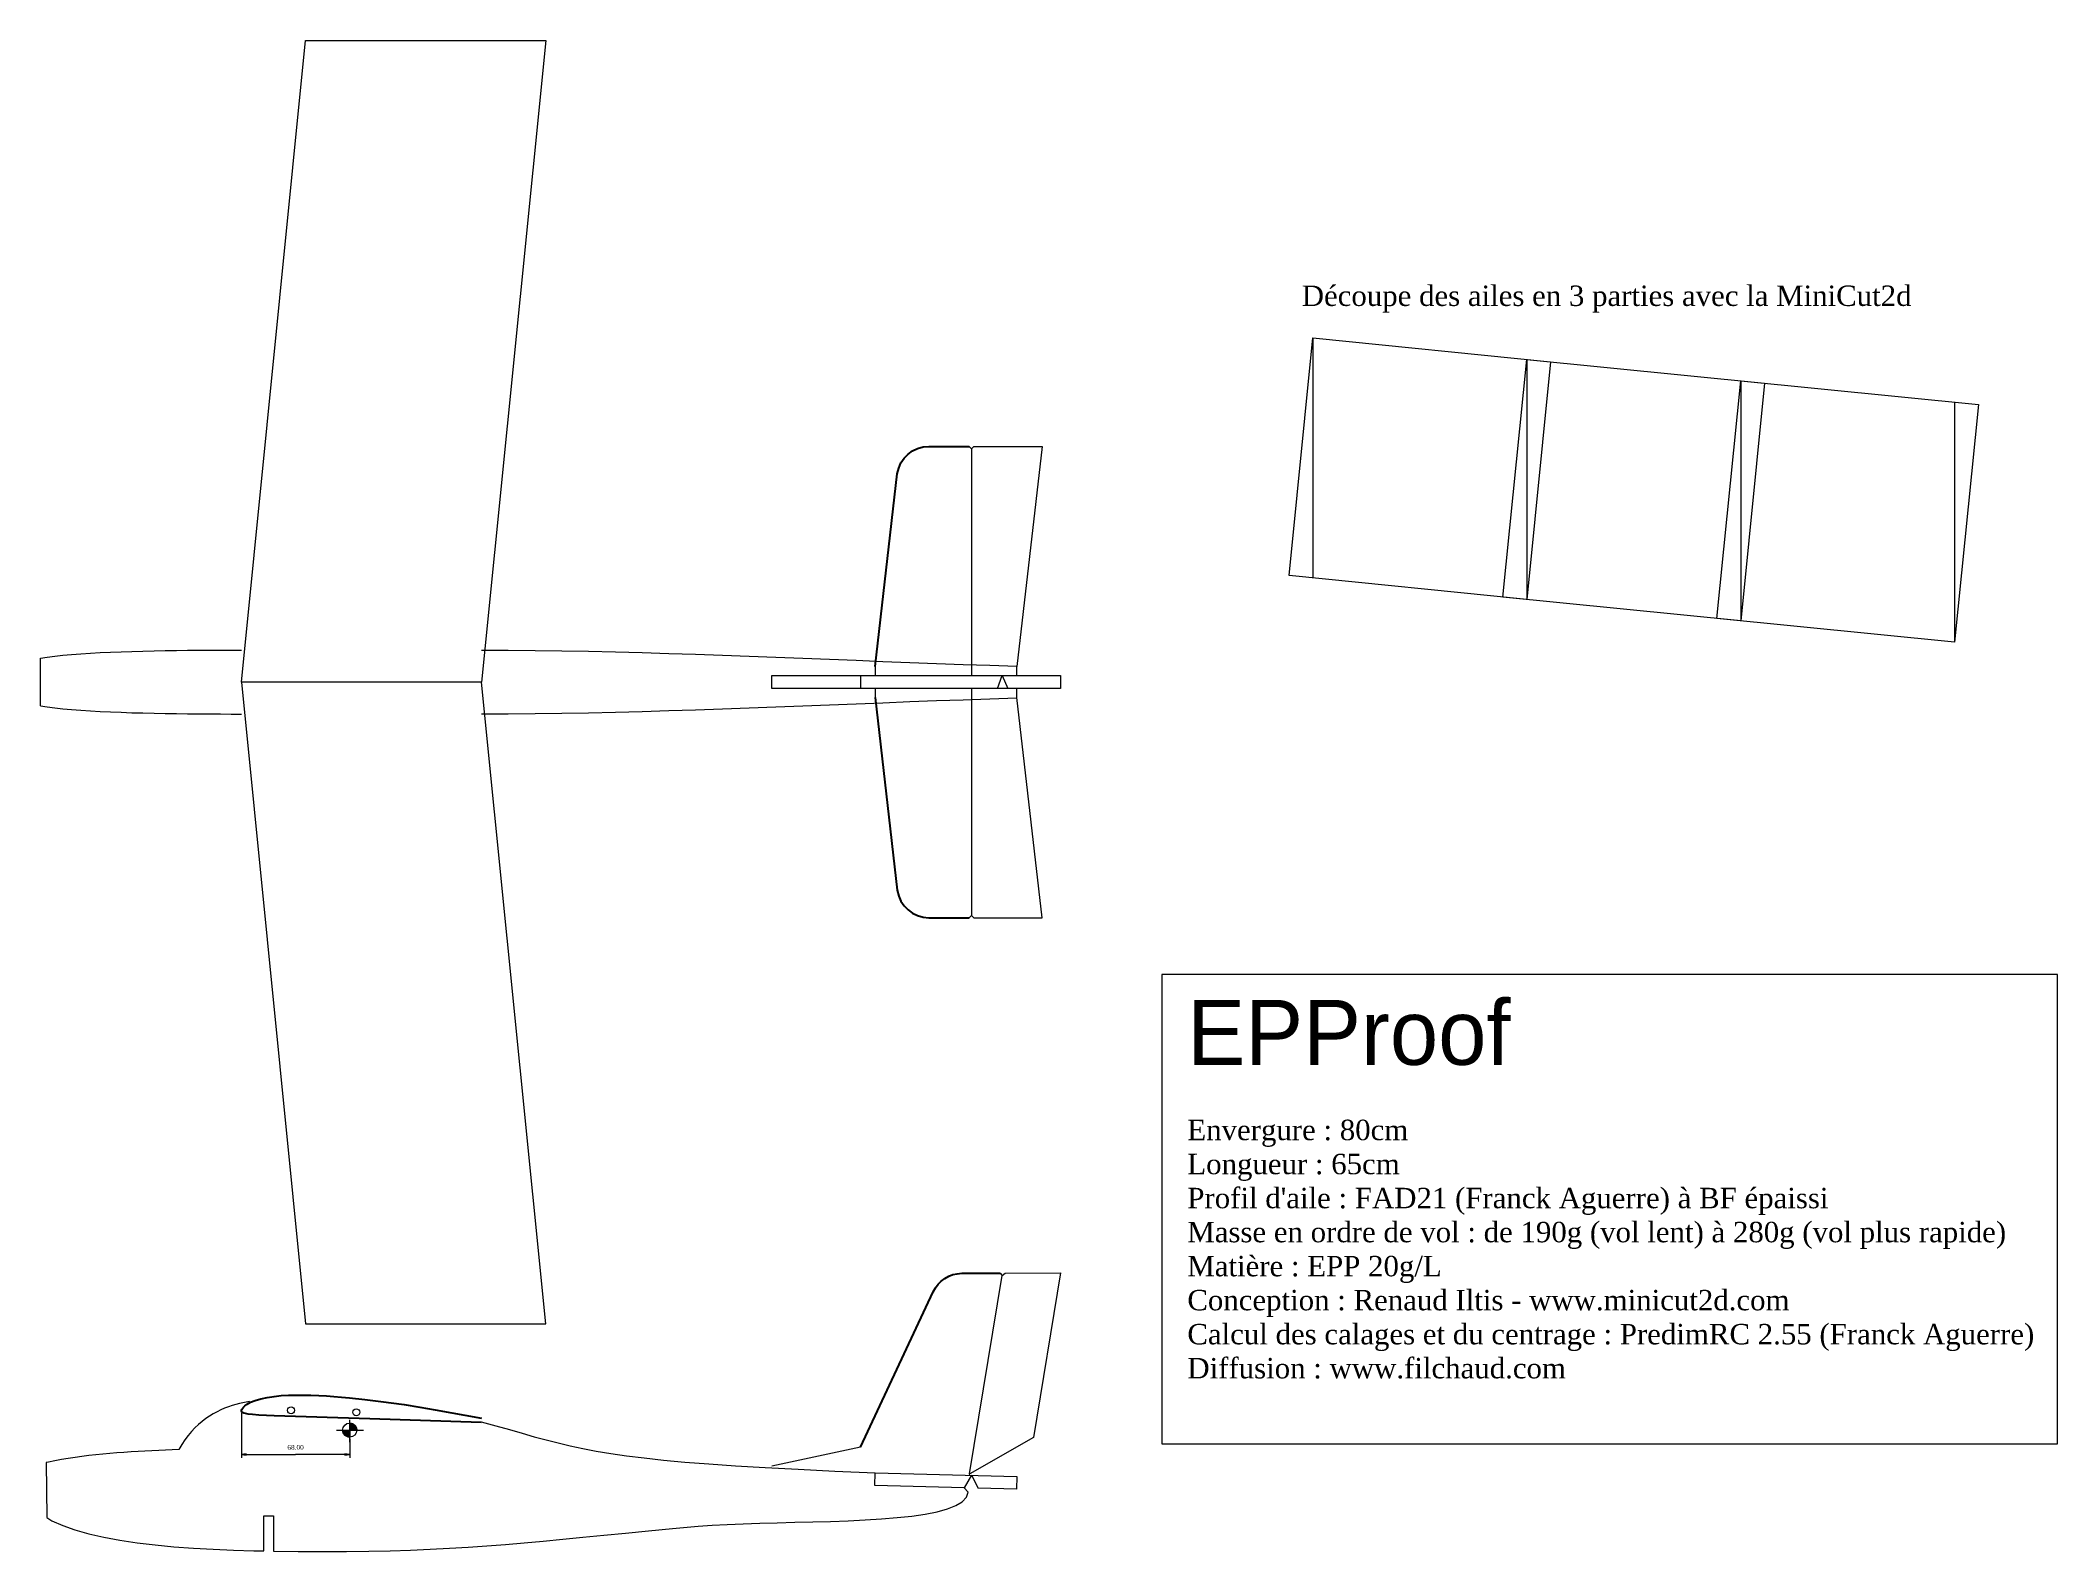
# Model space of a CAD drawing. Extents: x 12 to 1278, y 17 to 966.
import ezdxf
from ezdxf.enums import TextEntityAlignment as Align

# ---------------------------------------------------------------- set-up
doc = ezdxf.new("R2010")
doc.units = 0
doc.header["$MEASUREMENT"] = 0
doc.styles.add('_TCW_TXTSTY_1', font='')
doc.styles.add('_TCW_TXTSTY_2', font='')
doc.styles.get("Standard").update_dxf_attribs({"font": 'TIMES.TTF'})
doc.styles.get('_TCW_TXTSTY_1').set_extended_font_data('Times New Roman')
doc.styles.get('_TCW_TXTSTY_2').set_extended_font_data('xscale')
doc.dimstyles.get("Standard").update_dxf_attribs({"dimtxt": 3, "dimasz": 3, "dimexe": 2, "dimexo": 1, "dimgap": 2, "dimtad": 1, "dimtih": 1, "dimtoh": 1, "dimrnd": 0.01, "dimzin": 0, "dimdsep": 46, "dimtxsty": '_TCW_TXTSTY_1', "dimcen": 0.09, "dimclrd": 7, "dimclre": 7, "dimclrt": 7, "dimazin": 0, "dimtfac": 1, "dimtmove": 0, "dimatfit": 3, "dimfxl": 1, "dimtolj": 1, "dimtzin": 0, "dimarcsym": 0})

# ---------------------------------------------------------------- blocks, each defined once
blk = doc.blocks.new('*E0')
at = {"color": 7, "linetype": 'Continuous', "lineweight": 0, "flags": 128}
blk.add_lwpolyline([(142.993439, 111.04257), (140.927152, 110.681604), (138.787656, 110.253089), (136.584493, 109.748198), (134.327203, 109.158107), (132.025328, 108.473988), (129.688409, 107.687016), (127.325987, 106.788363), (124.947603, 105.769205), (122.562799, 104.620714), (120.181115, 103.334066), (117.812094, 101.900432), (115.465275, 100.310988), (113.150201, 98.556908), (110.876412, 96.629364), (108.65345, 94.519531), (106.490856, 92.218583), (104.398171, 89.717694), (102.384936, 87.008037), (100.460693, 84.080786), (98.634983, 80.927116)], dxfattribs=at)
blk = doc.blocks.new('*E1')
at = {"color": 7, "linetype": 'Continuous', "lineweight": 0, "flags": 128}
blk.add_lwpolyline([(288.508758, 98.399805), (297.699406, 95.823046), (306.196177, 93.395828), (314.170311, 91.110284), (321.793052, 88.958543), (329.235643, 86.932738), (336.669325, 85.025), (344.265342, 83.22746), (352.194937, 81.532249), (360.629351, 79.931499), (369.739828, 78.417342), (379.69761, 76.981907), (390.673941, 75.617328), (402.840061, 74.315734), (416.367216, 73.069258), (431.426645, 71.870031), (448.189594, 70.710184), (466.827304, 69.581848), (487.511017, 68.477155), (510.411977, 67.388236), (535.701427, 66.307223)], dxfattribs=at)
blk = doc.blocks.new('*E2')
at = {"color": 7, "linetype": 'Continuous', "lineweight": 0, "flags": 128}
blk.add_lwpolyline([(288.635801, 582.908057), (305.443188, 582.859307), (322.249734, 582.718057), (339.055506, 582.491807), (355.860573, 582.188057), (372.665004, 581.814307), (389.468865, 581.378057), (406.272226, 580.886807), (423.075154, 580.348057), (439.877719, 579.769307), (456.679988, 579.158057), (473.482029, 578.521807), (490.283912, 577.868057), (507.085703, 577.204307), (523.887471, 576.538057), (540.689285, 575.876807), (557.491213, 575.228057), (574.293323, 574.599307), (591.095683, 573.998057), (607.898361, 573.431807), (624.701427, 572.908057)], dxfattribs=at)
blk = doc.blocks.new('*E3')
at = {"color": 7, "linetype": 'Continuous', "lineweight": 0, "flags": 128}
blk.add_lwpolyline([(288.635801, 542.908057), (305.443188, 542.956807), (322.249734, 543.098057), (339.055506, 543.324307), (355.860573, 543.628057), (372.665004, 544.001807), (389.468865, 544.438057), (406.272226, 544.929307), (423.075154, 545.468057), (439.877719, 546.046807), (456.679988, 546.658057), (473.482029, 547.294307), (490.283912, 547.948057), (507.085703, 548.611807), (523.887471, 549.278057), (540.689285, 549.939307), (557.491213, 550.588057), (574.293323, 551.216807), (591.095683, 551.818057), (607.898361, 552.384307), (624.701427, 552.908057)], dxfattribs=at)
blk = doc.blocks.new('*E4')
at = {"color": 7, "linetype": 'Continuous', "lineweight": 0, "flags": 128}
blk.add_lwpolyline([(11.640713, 547.908057), (15.985525, 547.245664), (20.726921, 546.644044), (25.833331, 546.100217), (31.273184, 545.6112), (37.014909, 545.174013), (43.026937, 544.785674), (49.277697, 544.443202), (55.735618, 544.143616), (62.36913, 543.883935), (69.146663, 543.661176), (76.036646, 543.472359), (83.007508, 543.314503), (90.02768, 543.184626), (97.06559, 543.079747), (104.089669, 542.996885), (111.068346, 542.933059), (117.970051, 542.885286), (124.763212, 542.850586), (131.41626, 542.825978), (137.897625, 542.808481)], dxfattribs=at)
blk = doc.blocks.new('*E5')
at = {"color": 7, "linetype": 'Continuous', "lineweight": 0, "flags": 128}
blk.add_lwpolyline([(11.640713, 577.908057), (15.985525, 578.57045), (20.726921, 579.172069), (25.833331, 579.715897), (31.273184, 580.204913), (37.014909, 580.6421), (43.026937, 581.030439), (49.277697, 581.372911), (55.735618, 581.672497), (62.36913, 581.932179), (69.146663, 582.154937), (76.036646, 582.343754), (83.007508, 582.50161), (90.02768, 582.631487), (97.06559, 582.736366), (104.089669, 582.819228), (111.068346, 582.883054), (117.970051, 582.930827), (124.763212, 582.965527), (131.41626, 582.990135), (137.897625, 583.007633)], dxfattribs=at)
blk = doc.blocks.new('*D6')
at = {"linetype": 'Continuous'}
for points in [[(137.9, 77.8), (140.9, 77.4), (140.9, 78.2)], [(205.9, 77.8), (202.9, 78.2), (202.9, 77.4)]]:
    blk.add_hatch(color=7, dxfattribs=at).paths.add_polyline_path(points)
at = {"color": 7, "linetype": 'Continuous', "lineweight": 0}
for p, q in [((137.9, 104), (137.9, 75.8)), ((205.9, 87.7), (205.9, 75.8))]:
    blk.add_line(p, q, dxfattribs=at)
at = {"color": 7, "linetype": 'Continuous', "lineweight": 0, "flags": 128}
for points in [[(137.9, 77.8), (140.9, 77.4), (140.9, 78.2)], [(205.9, 77.8), (202.9, 78.2), (202.9, 77.4)]]:
    blk.add_lwpolyline(points, close=True, dxfattribs=at)
for points in [[(140.9, 77.8), (140.9, 77.8), (140.9, 77.8), (171.9, 77.8)], [(202.9, 77.8), (202.9, 77.8), (202.9, 77.8), (171.9, 77.8)]]:
    blk.add_lwpolyline(points, dxfattribs=at)
at = {"color": 7, "linetype": 'Continuous', "style": '_TCW_TXTSTY_1'}
blk.add_text('68.00', height=3, dxfattribs=at).set_placement((171.9, 82.3), align=Align.MIDDLE_CENTER)

msp = doc.modelspace()

# ---------------------------------------------------------------- hatches: boundary and pattern name
at = {"linetype": 'Continuous'}
for points in [[(202.017, 90.887), (201.805, 91.302), (201.638, 91.738), (201.518, 92.188), (201.445, 92.648), (201.42, 93.114), (205.874, 93.114), (205.874, 88.66), (205.409, 88.684), (204.948, 88.757), (204.498, 88.878), (204.063, 89.045), (203.647, 89.257), (203.256, 89.511), (202.894, 89.804), (202.564, 90.134), (202.271, 90.496)], [(205.874, 93.114), (205.874, 97.568), (206.34, 97.544), (206.8, 97.471), (207.251, 97.35), (207.686, 97.183), (208.101, 96.971), (208.492, 96.717), (208.855, 96.424), (209.184, 96.094), (209.478, 95.732), (209.732, 95.341), (209.943, 94.926), (210.11, 94.49), (210.231, 94.04), (210.304, 93.58), (210.328, 93.114)]]:
    msp.add_hatch(color=7, dxfattribs=at).paths.add_polyline_path(points)

# ---------------------------------------------------------------- linework, layer by layer
at = {"color": 7, "linetype": 'Continuous', "lineweight": 0}
for p, q in [((810.583, 778.978), (810.583, 628.23)), ((944.913, 765.545), (944.913, 614.797)), ((944.913, 765.545), (944.913, 614.797)), ((1079.243, 752.112), (1079.243, 601.364)), ((1079.243, 752.112), (1079.243, 601.364)), ((1213.573, 738.679), (1213.573, 587.931)), ((594.822, 710.908), (596.322, 709.457)), ((596.322, 709.457), (597.822, 710.908)), ((596.322, 709.457), (596.322, 566.908)), ((597.822, 710.908), (640.701, 710.908)), ((640.701, 710.908), (624.701, 572.581)), ((11.641, 547.908), (11.641, 577.908)), ((535.701, 572.581), (535.701, 566.908)), ((624.701, 566.908), (624.701, 572.581)), ((526.535, 566.908), (526.535, 558.908)), ((535.701, 558.908), (535.701, 553.235)), ((596.322, 558.908), (596.322, 416.359)), ((624.701, 553.235), (624.701, 558.908)), ((640.701, 414.908), (624.701, 553.235)), ((594.822, 414.908), (596.322, 416.359)), ((596.322, 416.359), (597.822, 414.908)), ((597.822, 414.908), (640.701, 414.908)), ((594.957, 65.617), (615.564, 190.247)), ((614.285, 191.724), (615.564, 190.247)), ((615.564, 190.247), (617.329, 191.743)), ((617.329, 191.743), (652.144, 191.967)), ((652.144, 191.967), (635.183, 88.388)), ((197.65, 93.114), (214.535, 93.114)), ((205.874, 85.439), (205.874, 99.561)), ((526.535, 82.381), (470.909, 70.487)), ((635.183, 88.388), (595.175, 65.741)), ((15.222, 72.706), (15.796, 38.126)), ((596.322, 64.72), (591.738, 56.837)), ((594.957, 65.617), (594.896, 64.757)), ((596.322, 64.72), (600.568, 56.606)), ((591.738, 56.837), (594.221, 54.207))]:
    msp.add_line(p, q, dxfattribs=at)
at = {"color": 7, "linetype": 'Continuous', "lineweight": 0, "flags": 128}
for points in [[(288.636, 562.908), (137.888, 562.908), (178.187, 965.898), (328.935, 965.898), (288.636, 562.908)], [(288.636, 562.908), (137.888, 562.908), (178.187, 159.918), (328.935, 159.918), (288.636, 562.908)], [(470.909, 558.908), (470.909, 566.908), (652.144, 566.908), (652.144, 558.908), (470.909, 558.908)], [(612.619, 558.908), (615.564, 566.908), (619.135, 558.908)], [(98.635, 80.927), (94.479, 80.763), (90.265, 80.587), (85.998, 80.398), (81.688, 80.191), (77.34, 79.964), (72.963, 79.714), (68.564, 79.438), (64.151, 79.134), (59.73, 78.797), (55.31, 78.426), (50.896, 78.017), (46.498, 77.568), (42.122, 77.075), (37.776, 76.535), (33.467, 75.946), (29.203, 75.305), (24.99, 74.608), (20.837, 73.853), (16.75, 73.037), (15.222, 72.702)], [(591.738, 56.837), (535.492, 58.31), (535.701, 66.307), (624.671, 63.977), (624.462, 55.98), (600.568, 56.606)], [(157.984, 17.08), (173.516, 16.862), (189.101, 16.771), (203.841, 16.816), (217.841, 16.991), (231.201, 17.29), (244.026, 17.708), (256.417, 18.238), (268.476, 18.875), (280.308, 19.612), (292.013, 20.445), (303.696, 21.368), (315.457, 22.373), (327.401, 23.457), (339.63, 24.613), (352.245, 25.834), (365.351, 27.116), (379.049, 28.452), (393.442, 29.837), (408.632, 31.265), (424.723, 32.73), (433.449, 33.393), (442.898, 33.915), (452.945, 34.326), (463.464, 34.658), (474.332, 34.94), (485.422, 35.205), (496.611, 35.481), (507.773, 35.801), (518.784, 36.195), (529.519, 36.694), (539.853, 37.328), (549.661, 38.128), (558.819, 39.125), (567.201, 40.351), (574.683, 41.834), (581.14, 43.607), (586.447, 45.7), (590.479, 48.144), (593.112, 50.969), (594.221, 54.207)], [(15.796, 38.126), (18.929, 36.228), (25.656, 33.152), (33.371, 30.407), (41.985, 27.974), (51.414, 25.838), (61.568, 23.979), (72.362, 22.382), (83.709, 21.029), (95.521, 19.902), (107.711, 18.985), (120.193, 18.26), (132.879, 17.71), (145.682, 17.317), (151.984, 17.193)], [(151.984, 17.193), (151.984, 39.188), (157.984, 39.188), (157.984, 17.08)]]:
    msp.add_lwpolyline(points, dxfattribs=at)
for points in [[(810.583, 778.978), (959.838, 764.052), (944.913, 614.797), (795.657, 629.722)], [(944.913, 765.545), (1094.168, 750.619), (1079.243, 601.364), (929.987, 616.289)], [(1079.243, 752.112), (1228.498, 737.186), (1213.573, 587.931), (1064.317, 602.856)], [(715.85, 84.441), (1278.257, 84.441), (1278.257, 379.152), (715.85, 379.152)], [(202.017, 90.887), (201.805, 91.302), (201.638, 91.738), (201.518, 92.188), (201.445, 92.648), (201.42, 93.114), (205.874, 93.114), (205.874, 88.66), (205.409, 88.684), (204.948, 88.757), (204.498, 88.878), (204.063, 89.045), (203.647, 89.257), (203.256, 89.511), (202.894, 89.804), (202.564, 90.134), (202.271, 90.496)], [(205.874, 93.114), (205.874, 97.568), (206.34, 97.544), (206.8, 97.471), (207.251, 97.35), (207.686, 97.183), (208.101, 96.971), (208.492, 96.717), (208.855, 96.424), (209.184, 96.094), (209.478, 95.732), (209.732, 95.341), (209.943, 94.926), (210.11, 94.49), (210.231, 94.04), (210.304, 93.58), (210.328, 93.114)]]:
    msp.add_lwpolyline(points, close=True, dxfattribs=at)
at = {"color": 7, "linetype": 'Continuous', "flags": 128}
for points in [[(535.701, 572.581), (549.712, 693.713, -0.372531), (569.588, 710.908), (594.822, 710.908)], [(535.701, 553.235), (549.712, 432.103, 0.372531), (569.588, 414.908), (594.822, 414.908)], [(526.535, 82.381), (572.209, 180.042, -0.289429), (590.198, 191.569), (614.285, 191.724)]]:
    msp.add_lwpolyline(points, format="xyb", dxfattribs=at)
at = {"linetype": 'Continuous', "flags": 128}
msp.add_lwpolyline([(288.449, 97.875), (218.576, 100.249), (158.457, 102.173), (148.91, 102.576), (144.794, 102.871), (142.091, 103.174), (140.431, 103.451), (139.36, 103.728), (138.628, 104.068), (138.113, 104.486), (137.874, 104.99), (137.888, 105.534), (138.076, 106.119), (138.47, 106.756), (139.105, 107.508), (140.062, 108.418), (141.506, 109.485), (143.611, 110.643), (146.481, 111.776), (150.053, 112.79), (154.159, 113.629), (158.51, 114.293), (162.909, 114.757), (167.348, 115.03), (171.921, 115.143), (176.672, 115.137), (181.531, 115.046), (186.393, 114.874), (191.212, 114.623), (196.007, 114.296), (200.813, 113.9), (205.65, 113.44), (215.477, 112.352), (225.457, 111.101), (240.159, 109.093), (249.925, 107.557), (259.481, 105.897), (288.562, 100.568)], dxfattribs=at)
at = {"color": 7, "linetype": 'Continuous', "lineweight": 0}
for centre, radius in [((169.076, 105.532), 2.2), ((209.989, 104.317), 2.2), ((205.874, 93.114), 4.454)]:
    msp.add_circle(centre, radius, dxfattribs=at)

# ---------------------------------------------------------------- block references
at = {"color": 7, "linetype": 'Continuous'}
for name in ['*E5', '*E2', '*E4', '*E3', '*E0', '*E1']:
    msp.add_blockref(name, (0, 0), dxfattribs=at)

# ---------------------------------------------------------------- texts
msp.add_text('Découpe des ailes en 3 parties avec la MiniCut2d', height=12.82051, dxfattribs=at).set_placement((803.651, 811.91), align=Align.TOP_LEFT)
at = {"color": 7, "linetype": 'Continuous', "style": '_TCW_TXTSTY_2'}
msp.add_text('EPProof', height=40.7494, dxfattribs=at).set_placement((731.812, 363.25), align=Align.TOP_LEFT)
at = {"color": 7, "linetype": 'Continuous', "insert": (731.814, 288.013), "char_height": 12.82051, "width": 555.43, "attachment_point": 1}
msp.add_mtext("{Envergure : 80cm\\PLongueur : 65cm\\PProfil d'aile : FAD21 (Franck Aguerre) à BF épaissi\\PMasse en ordre de vol : de 190g (vol lent) à 280g (vol plus rapide)\\PMatière : EPP 20g/L\\PConception : Renaud Iltis - www.minicut2d.com\\PCalcul des calages et du centrage : PredimRC 2.55 (Franck Aguerre)\\PDiffusion : www.filchaud.com}", dxfattribs=at)

# ---------------------------------------------------------------- dimensions: what is measured, and where the dimension line sits
at = {"color": 7, "linetype": 'Continuous'}
dim = msp.add_linear_dim(base=(205.874, 77.764), p1=(137.874, 104.99), p2=(205.874, 88.66), dimstyle='STANDARD', dxfattribs=at)
dim.commit()
dim.dimension.update_dxf_attribs({"geometry": '*D6', "text_midpoint": (171.874, 82.264)})

doc.saveas('drawing.dxf')
